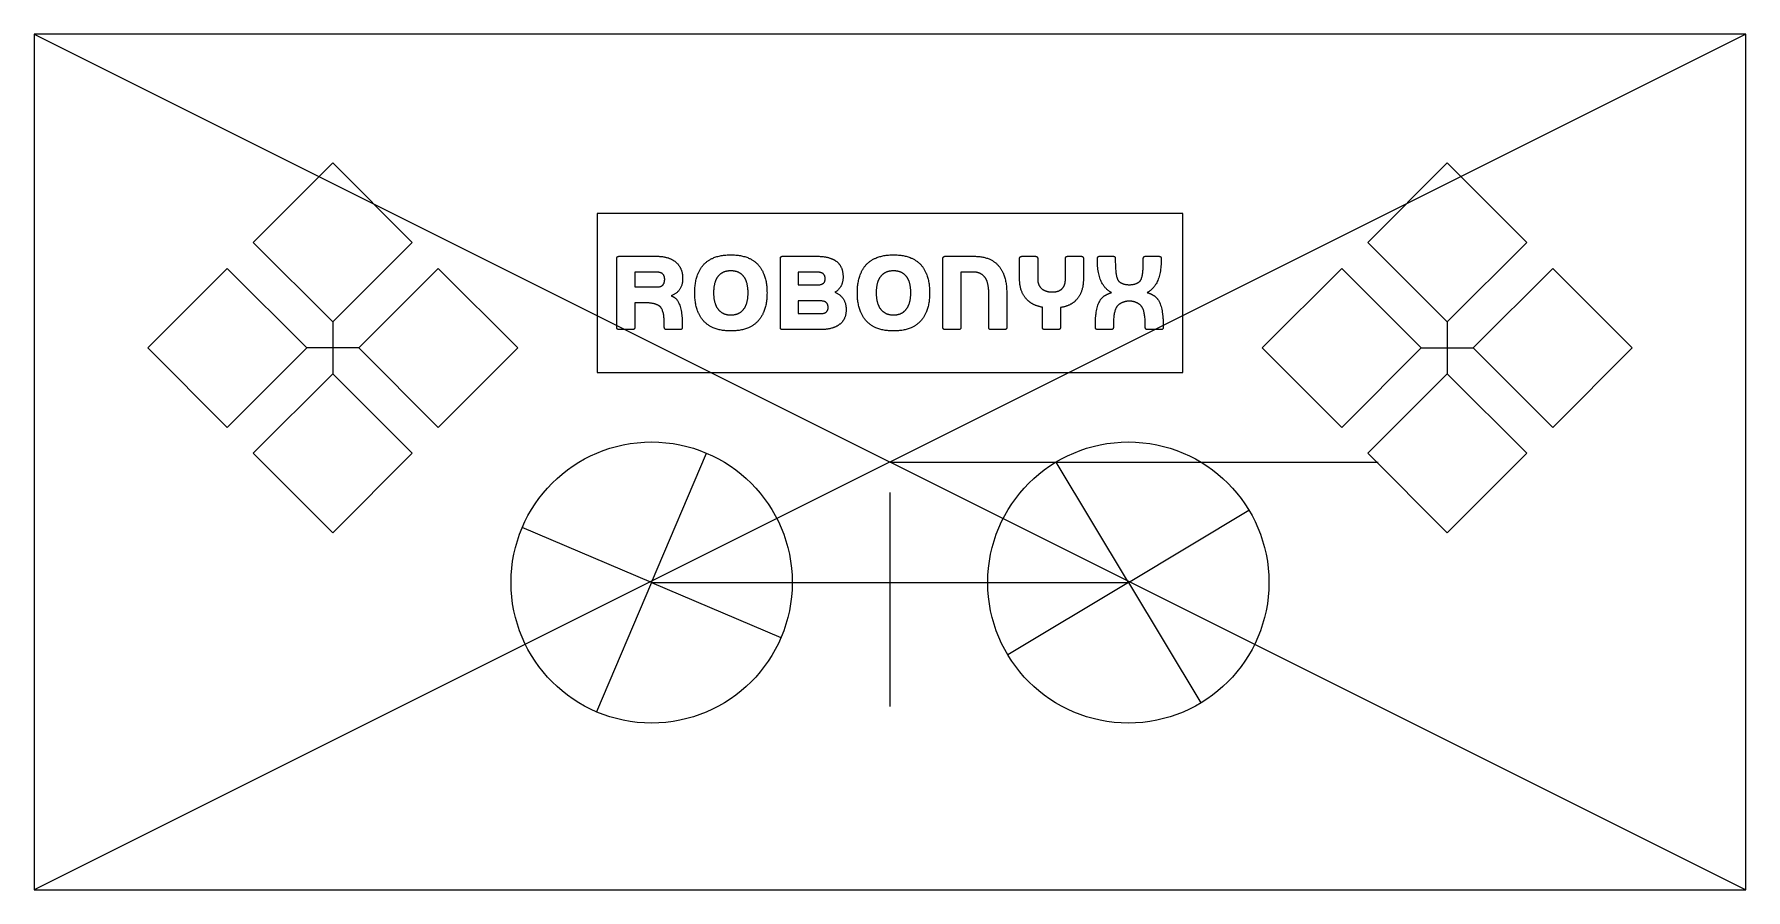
# Model space of a CAD drawing. Header units: millimetres. Extents: x -70 to 70, y -35 to 35.
import ezdxf

# ---------------------------------------------------------------- set-up
doc = ezdxf.new("R2010")
doc.units = ezdxf.units.MM
doc.layers.get('0').update_dxf_attribs({"linetype": 'CONTINUOUS'})

msp = doc.modelspace()

# ---------------------------------------------------------------- linework, layer by layer
for p, q in [((70, 35), (-70, -35)), ((-70, 35), (70, -35)), ((23.94, 20.34, 23), (-23.94, 20.34, 23)), ((-23.94, 20.34, 23), (-23.94, 7.33, 23)), ((23.94, 7.33, 23), (23.94, 20.34, 23)), ((-22.17, 16.83, 23), (-19.06, 16.83, 23)), ((-8.8, 16.83, 23), (-5.93, 16.83, 23)), ((4.51, 16.83, 23), (6.9, 16.83, 23)), ((10.79, 16.83, 23), (11.89, 16.83, 23)), ((14.53, 16.83, 23), (15.64, 16.83, 23)), ((17.14, 16.83, 23), (18.26, 16.83, 23)), ((20.89, 16.83, 23), (22.01, 16.83, 23)), ((-22.34, 11.02, 23), (-22.34, 16.65, 23)), ((-20.88, 15.53, 23), (-20.88, 14.32, 23)), ((-19.06, 15.53, 23), (-20.88, 15.53, 23)), ((-8.97, 11.02, 23), (-8.97, 16.65, 23)), ((-5.93, 15.53, 23), (-7.51, 15.53, 23)), ((-7.51, 15.53, 23), (-7.51, 14.49, 23)), ((4.33, 11.02, 23), (4.33, 16.65, 23)), ((6.9, 15.53, 23), (5.8, 15.53, 23)), ((5.8, 15.53, 23), (5.8, 11.02, 23)), ((10.6, 14.95, 23), (10.6, 16.65, 23)), ((12.08, 16.65, 23), (12.08, 14.96, 23)), ((14.35, 14.96, 23), (14.35, 16.65, 23)), ((15.82, 16.65, 23), (15.82, 14.95, 23)), ((16.97, 16.46, 23), (16.97, 16.65, 23)), ((18.43, 16.65, 23), (18.43, 16.46, 23)), ((20.72, 16.46, 23), (20.72, 16.65, 23)), ((22.18, 16.65, 23), (22.18, 16.46, 23)), ((-20.88, 14.32, 23), (-19.06, 14.32, 23)), ((-7.51, 14.49, 23), (-5.93, 14.49, 23)), ((-19.96, 13.02, 23), (-20.88, 13.02, 23)), ((-20.88, 13.02, 23), (-20.88, 11.02, 23)), ((-5.69, 13.18, 23), (-7.51, 13.18, 23)), ((-7.51, 13.18, 23), (-7.51, 12.14, 23)), ((8.08, 11.02, 23), (8.08, 13.8, 23)), ((9.55, 13.8, 23), (9.55, 11.02, 23)), ((12.47, 11.02, 23), (12.47, 12.66, 23)), ((-45.58, 11.46), (-45.58, 7.21)), ((-18.46, 11.02, 23), (-18.46, 11.21, 23)), ((-16.99, 11.21, 23), (-16.99, 11.02, 23)), ((-7.51, 12.14, 23), (-5.69, 12.14, 23)), ((16.8, 11.02, 23), (16.8, 11.21, 23)), ((18.27, 11.21, 23), (18.27, 11.02, 23)), ((20.88, 11.02, 23), (20.88, 11.21, 23)), ((22.35, 11.21, 23), (22.35, 11.02, 23)), ((45.58, 11.46), (45.58, 7.21)), ((-21.05, 10.83, 23), (-22.17, 10.83, 23)), ((-17.17, 10.83, 23), (-18.27, 10.83, 23)), ((-5.69, 10.83, 23), (-8.8, 10.83, 23)), ((5.62, 10.83, 23), (4.51, 10.83, 23)), ((13.76, 10.83, 23), (12.65, 10.83, 23)), ((18.09, 10.83, 23), (16.99, 10.83, 23)), ((22.17, 10.83, 23), (21.06, 10.83, 23)), ((-43.46, 9.33), (-47.7, 9.33)), ((43.46, 9.33), (47.7, 9.33)), ((-23.94, 7.33, 23), (23.94, 7.33, 23)), ((-19.5, -9.86), (-15, 0.73)), ((0, 0), (39.92, 0)), ((19.5, -9.86), (13.58, 0)), ((0, -20), (0, -2.5)), ((19.5, -9.86), (29.36, -3.93)), ((-19.5, -9.86), (-30.08, -5.36)), ((-19.5, -9.86), (-24, -20.44)), ((-19.5, -9.86), (-8.92, -14.35)), ((-19.5, -9.86), (19.5, -9.86)), ((19.5, -9.86), (9.64, -15.78)), ((19.5, -9.86), (25.42, -19.71))]:
    msp.add_line(p, q)
for points in [[(70, 35), (-70, 35), (-70, -35), (70, -35)], [(-45.58, 24.47), (-39.08, 17.96), (-45.58, 11.46), (-52.09, 17.96)], [(45.58, 11.46), (52.09, 17.96), (45.58, 24.47), (39.08, 17.96)], [(-54.21, 2.83), (-47.7, 9.33), (-54.21, 15.84), (-60.71, 9.33)], [(-43.46, 9.33), (-36.96, 15.84), (-30.45, 9.33), (-36.96, 2.83)], [(43.46, 9.33), (36.96, 15.84), (30.45, 9.33), (36.96, 2.83)], [(47.7, 9.33), (54.21, 15.84), (60.71, 9.33), (54.21, 2.83)], [(-45.58, 7.21), (-39.08, 0.71), (-45.58, -5.8), (-52.09, 0.71)], [(45.58, 7.21), (39.08, 0.71), (45.58, -5.8), (52.09, 0.71)]]:
    msp.add_lwpolyline(points, close=True)
for centre in [(-19.5, -9.86), (19.5, -9.86)]:
    msp.add_circle(centre, 11.5)
for points in [[(-22.34, 16.65, 23), (-22.34, 16.83, 23), (-22.17, 16.83, 23)], [(-19.06, 16.83, 23), (-18.08, 16.83, 23), (-17.52, 16.35, 23)], [(-15.23, 16.16, 23), (-14.49, 16.95, 23), (-13.02, 16.95, 23)], [(-13.02, 16.95, 23), (-11.55, 16.95, 23), (-10.81, 16.16, 23)], [(-8.97, 16.65, 23), (-8.97, 16.83, 23), (-8.8, 16.83, 23)], [(-5.93, 16.83, 23), (-4.95, 16.83, 23), (-4.39, 16.42, 23)], [(-1.93, 16.16, 23), (-1.18, 16.95, 23), (0.29, 16.95, 23)], [(0.29, 16.95, 23), (1.75, 16.95, 23), (2.5, 16.16, 23)], [(4.33, 16.65, 23), (4.34, 16.83, 23), (4.51, 16.83, 23)], [(6.9, 16.83, 23), (8.22, 16.83, 23), (8.88, 16.05, 23)], [(10.6, 16.65, 23), (10.6, 16.83, 23), (10.79, 16.83, 23)], [(11.89, 16.83, 23), (12.08, 16.83, 23), (12.08, 16.65, 23)], [(14.35, 16.65, 23), (14.35, 16.83, 23), (14.53, 16.83, 23)], [(15.64, 16.83, 23), (15.82, 16.83, 23), (15.82, 16.65, 23)], [(16.97, 16.65, 23), (16.97, 16.83, 23), (17.14, 16.83, 23)], [(18.26, 16.83, 23), (18.44, 16.83, 23), (18.43, 16.65, 23)], [(20.72, 16.65, 23), (20.72, 16.83, 23), (20.89, 16.83, 23)], [(22.01, 16.83, 23), (22.19, 16.83, 23), (22.18, 16.65, 23)], [(-18.43, 14.94, 23), (-18.43, 15.53, 23), (-19.06, 15.53, 23)], [(-17.52, 16.35, 23), (-16.96, 15.87, 23), (-16.96, 15.04, 23)], [(-15.97, 13.84, 23), (-15.97, 15.37, 23), (-15.23, 16.16, 23)], [(-13.02, 15.64, 23), (-13.71, 15.64, 23), (-14.07, 15.18, 23)], [(-11.97, 15.18, 23), (-12.33, 15.64, 23), (-13.02, 15.64, 23)], [(-10.81, 16.16, 23), (-10.06, 15.37, 23), (-10.06, 13.84, 23)], [(-5.3, 14.99, 23), (-5.3, 15.53, 23), (-5.93, 15.53, 23)], [(-4.39, 16.42, 23), (-3.84, 16.01, 23), (-3.84, 15.14, 23)], [(-2.67, 13.84, 23), (-2.67, 15.37, 23), (-1.93, 16.16, 23)], [(0.29, 15.64, 23), (-0.4, 15.64, 23), (-0.76, 15.18, 23)], [(1.34, 15.18, 23), (0.97, 15.64, 23), (0.29, 15.64, 23)], [(2.5, 16.16, 23), (3.24, 15.37, 23), (3.24, 13.84, 23)], [(7.76, 15.11, 23), (7.44, 15.53, 23), (6.9, 15.53, 23)], [(8.88, 16.05, 23), (9.55, 15.28, 23), (9.55, 13.8, 23)], [(18.11, 13.86, 23), (16.97, 14.49, 23), (16.97, 16.46, 23)], [(18.43, 16.46, 23), (18.43, 15.11, 23), (18.69, 14.82, 23)], [(20.47, 14.82, 23), (20.72, 15.11, 23), (20.72, 16.46, 23)], [(22.18, 16.46, 23), (22.18, 14.49, 23), (21.04, 13.86, 23)], [(-19.06, 14.32, 23), (-18.43, 14.32, 23), (-18.43, 14.94, 23)], [(-16.96, 15.04, 23), (-16.96, 13.95, 23), (-17.9, 13.6, 23)], [(-14.07, 15.18, 23), (-14.43, 14.73, 23), (-14.43, 13.85, 23)], [(-11.61, 13.85, 23), (-11.61, 14.73, 23), (-11.97, 15.18, 23)], [(-5.93, 14.49, 23), (-5.3, 14.49, 23), (-5.3, 14.99, 23)], [(-3.84, 15.14, 23), (-3.84, 14.27, 23), (-4.51, 13.89, 23)], [(-0.76, 15.18, 23), (-1.13, 14.73, 23), (-1.13, 13.85, 23)], [(1.7, 13.85, 23), (1.7, 14.73, 23), (1.34, 15.18, 23)], [(8.08, 13.8, 23), (8.08, 14.69, 23), (7.76, 15.11, 23)], [(11.27, 13.22, 23), (10.6, 13.85, 23), (10.6, 14.95, 23)], [(12.08, 14.96, 23), (12.08, 14.46, 23), (12.41, 14.18, 23)], [(12.41, 14.18, 23), (12.74, 13.91, 23), (13.27, 13.91, 23)], [(13.27, 13.91, 23), (13.8, 13.91, 23), (14.08, 14.18, 23)], [(14.08, 14.18, 23), (14.35, 14.46, 23), (14.35, 14.96, 23)], [(15.82, 14.95, 23), (15.82, 13.86, 23), (15.21, 13.23, 23)], [(18.69, 14.82, 23), (18.94, 14.53, 23), (19.58, 14.5, 23)], [(19.58, 14.5, 23), (20.22, 14.53, 23), (20.47, 14.82, 23)], [(-18.85, 12.75, 23), (-19.24, 13.02, 23), (-19.96, 13.02, 23)], [(-18.46, 11.21, 23), (-18.46, 12.48, 23), (-18.85, 12.75, 23)], [(-17.9, 13.6, 23), (-17.83, 13.57, 23), (-17.76, 13.54, 23)], [(-17.76, 13.54, 23), (-16.99, 13.17, 23), (-16.99, 11.21, 23)], [(-15.23, 11.52, 23), (-15.97, 12.31, 23), (-15.97, 13.84, 23)], [(-14.43, 13.85, 23), (-14.43, 12.97, 23), (-14.06, 12.5, 23)], [(-11.97, 12.5, 23), (-11.61, 12.97, 23), (-11.61, 13.85, 23)], [(-10.06, 13.84, 23), (-10.06, 12.31, 23), (-10.81, 11.52, 23)], [(-5.06, 12.64, 23), (-5.06, 13.18, 23), (-5.69, 13.18, 23)], [(-5.69, 12.14, 23), (-5.06, 12.14, 23), (-5.06, 12.64, 23)], [(-4.51, 13.89, 23), (-3.59, 13.52, 23), (-3.59, 12.44, 23)], [(-1.92, 11.52, 23), (-2.67, 12.31, 23), (-2.67, 13.84, 23)], [(-1.13, 13.85, 23), (-1.13, 12.97, 23), (-0.76, 12.5, 23)], [(1.33, 12.5, 23), (1.7, 12.97, 23), (1.7, 13.85, 23)], [(3.24, 13.84, 23), (3.24, 12.31, 23), (2.49, 11.52, 23)], [(12.47, 12.66, 23), (11.73, 12.79, 23), (11.27, 13.22, 23)], [(15.21, 13.23, 23), (14.76, 12.76, 23), (13.94, 12.64, 23)], [(13.94, 12.64, 23), (13.94, 12.64, 23), (13.94, 11.02, 23)], [(16.8, 11.21, 23), (16.8, 13.17, 23), (17.57, 13.62, 23)], [(17.57, 13.62, 23), (17.81, 13.76, 23), (18.11, 13.86, 23)], [(18.66, 12.83, 23), (18.27, 12.48, 23), (18.27, 11.21, 23)], [(19.58, 13.17, 23), (19, 13.13, 23), (18.66, 12.83, 23)], [(20.49, 12.83, 23), (20.15, 13.13, 23), (19.58, 13.17, 23)], [(20.88, 11.21, 23), (20.88, 12.48, 23), (20.49, 12.83, 23)], [(21.04, 13.86, 23), (21.35, 13.77, 23), (21.58, 13.62, 23)], [(21.58, 13.62, 23), (22.34, 13.17, 23), (22.35, 11.21, 23)], [(-13.02, 10.72, 23), (-14.48, 10.72, 23), (-15.23, 11.52, 23)], [(-14.06, 12.5, 23), (-13.7, 12.03, 23), (-13.02, 12.03, 23)], [(-13.02, 12.03, 23), (-12.34, 12.03, 23), (-11.97, 12.5, 23)], [(-10.81, 11.52, 23), (-11.56, 10.72, 23), (-13.02, 10.72, 23)], [(-4.15, 11.24, 23), (-4.71, 10.83, 23), (-5.69, 10.83, 23)], [(-3.59, 12.44, 23), (-3.59, 11.65, 23), (-4.15, 11.24, 23)], [(0.29, 10.72, 23), (-1.17, 10.72, 23), (-1.92, 11.52, 23)], [(-0.76, 12.5, 23), (-0.39, 12.03, 23), (0.29, 12.03, 23)], [(0.29, 12.03, 23), (0.97, 12.03, 23), (1.33, 12.5, 23)], [(2.49, 11.52, 23), (1.75, 10.72, 23), (0.29, 10.72, 23)], [(-22.17, 10.83, 23), (-22.35, 10.83, 23), (-22.34, 11.02, 23)], [(-20.88, 11.02, 23), (-20.88, 10.83, 23), (-21.05, 10.83, 23)], [(-18.27, 10.83, 23), (-18.46, 10.84, 23), (-18.46, 11.02, 23)], [(-16.99, 11.02, 23), (-16.99, 10.83, 23), (-17.17, 10.83, 23)], [(-8.8, 10.83, 23), (-8.98, 10.83, 23), (-8.97, 11.02, 23)], [(4.51, 10.83, 23), (4.32, 10.84, 23), (4.33, 11.02, 23)], [(5.8, 11.02, 23), (5.79, 10.83, 23), (5.62, 10.83, 23)], [(8.26, 10.83, 23), (8.07, 10.84, 23), (8.08, 11.02, 23)], [(9.37, 10.83, 23), (9.37, 10.83, 23), (8.26, 10.83, 23)], [(9.55, 11.02, 23), (9.55, 10.83, 23), (9.37, 10.83, 23)], [(12.65, 10.83, 23), (12.47, 10.83, 23), (12.47, 11.02, 23)], [(13.94, 11.02, 23), (13.94, 10.83, 23), (13.76, 10.83, 23)], [(16.99, 10.83, 23), (16.81, 10.83, 23), (16.8, 11.02, 23)], [(18.27, 11.02, 23), (18.27, 10.84, 23), (18.09, 10.83, 23)], [(21.06, 10.83, 23), (20.88, 10.84, 23), (20.88, 11.02, 23)], [(22.35, 11.02, 23), (22.34, 10.83, 23), (22.17, 10.83, 23)]]:
    msp.add_open_spline(points, degree=2)

doc.saveas('drawing.dxf')
